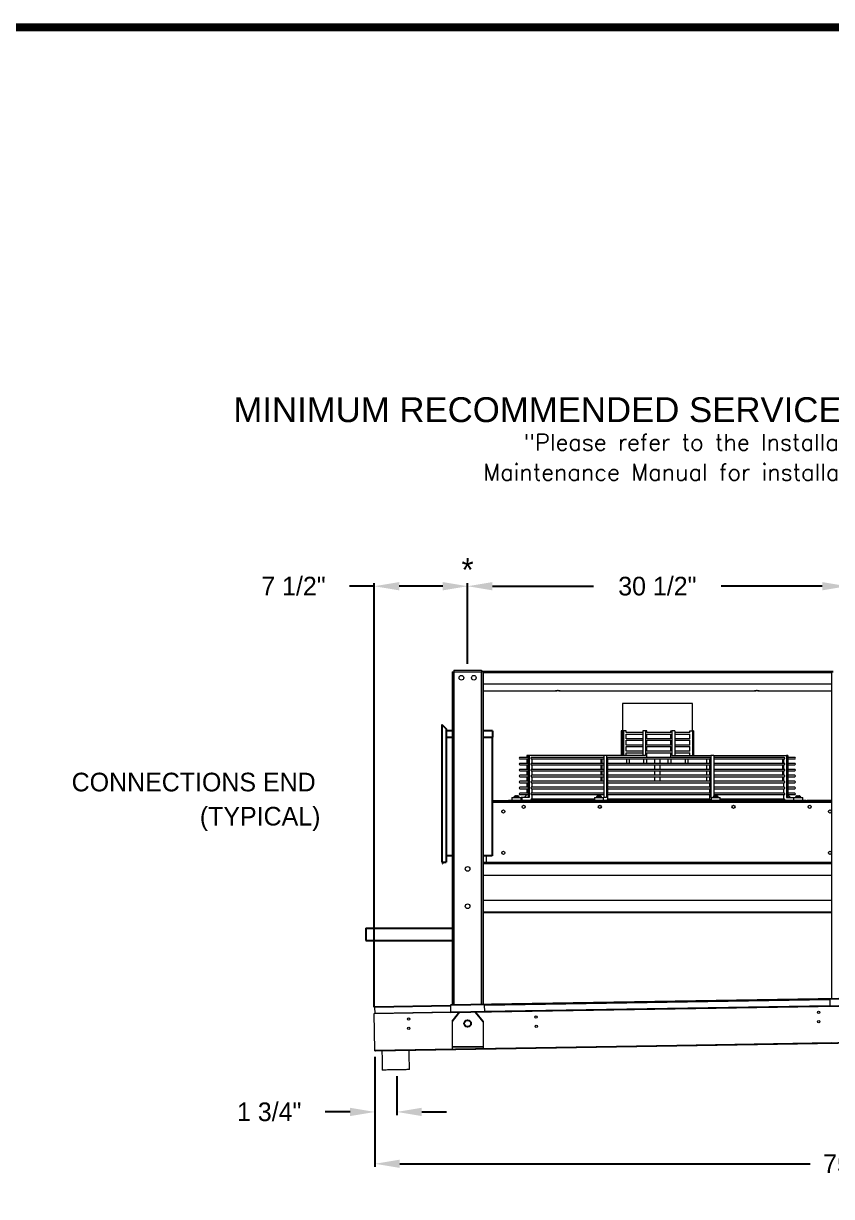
# Model space of a CAD drawing. Extents: x 6 to 271, y -23 to 146.
# Drawn here: x 129 to 193.9, y 47.7 to 142.1 of the extents above; entities that cross this region are included whole.
import ezdxf
from ezdxf.enums import TextEntityAlignment as Align

# ---------------------------------------------------------------- set-up
doc = ezdxf.new("R2010")
doc.units = 0
doc.header["$MEASUREMENT"] = 0
doc.layers.get('0').update_dxf_attribs({"linetype": 'CONTINUOUS'})
doc.layers.get('Defpoints').update_dxf_attribs({"linetype": 'CONTINUOUS'})
doc.styles.add('dimentions', font='ARIAL.TTF')
doc.styles.add('SIMPLEX', font='SIMPLEX')
doc.dimstyles.get("Standard").update_dxf_attribs({"dimtxt": 1.5, "dimasz": 2, "dimexe": 0.25, "dimexo": 0.5, "dimgap": 0.75, "dimtad": 0, "dimtih": 1, "dimtoh": 1, "dimdec": 4, "dimzin": 0, "dimdsep": 46, "dimlunit": 5, "dimtxsty": 'STANDARD', "dimcen": 0.125, "dimclrd": 1, "dimclre": 1, "dimclrt": 1, "dimadec": 0, "dimazin": 0, "dimtfac": 1, "dimtdec": 4, "dimtofl": 0, "dimtmove": 0, "dimatfit": 3, "dimfxl": 1, "dimfrac": 2, "dimtolj": 1, "dimtzin": 0, "dimarcsym": 0})

# ---------------------------------------------------------------- blocks, each defined once
blk = doc.blocks.new('*D20')
at = {"color": 7, "lineweight": -2}
for p, q in [((164.655, 90.563), (164.655, 97.054)), ((166.655, 96.804), (174.78, 96.804)), ((193.155, 96.804), (185.03, 96.804)), ((195.155, 90.563), (195.155, 97.054))]:
    blk.add_line(p, q, dxfattribs=at)
at = {"color": 7}
for points in [[(166.655, 97.137), (166.655, 96.471), (164.655, 96.804)], [(193.155, 97.137), (193.155, 96.471), (195.155, 96.804)]]:
    blk.add_solid(points, dxfattribs=at)
at = {"layer": 'Defpoints', "color": 0}
for p in [(195.155, 96.804), (164.655, 90.063), (195.155, 90.063)]:
    blk.add_point(p, dxfattribs=at)
at = {"color": 7, "insert": (179.905, 96.804), "char_height": 1.5, "attachment_point": 5}
blk.add_mtext('\\A1;30 1/2"', dxfattribs=at)
blk = doc.blocks.new('*D22')
at = {"color": 7, "lineweight": -2}
for p, q in [((232.196, 60.169), (232.196, 50.098)), ((157.206, 58.94), (157.206, 50.098)), ((159.206, 50.348), (192.201, 50.348)), ((230.196, 50.348), (197.201, 50.348))]:
    blk.add_line(p, q, dxfattribs=at)
at = {"color": 7}
for points in [[(159.206, 50.681), (159.206, 50.015), (157.206, 50.348)], [(230.196, 50.681), (230.196, 50.015), (232.196, 50.348)]]:
    blk.add_solid(points, dxfattribs=at)
at = {"layer": 'Defpoints', "color": 0}
for p in [(232.196, 60.669), (157.206, 59.44), (157.206, 50.348)]:
    blk.add_point(p, dxfattribs=at)
at = {"color": 7, "insert": (194.701, 50.348), "char_height": 1.5, "attachment_point": 5}
blk.add_mtext('\\A1;75"', dxfattribs=at)
blk = doc.blocks.new('*D23')
at = {"color": 7, "lineweight": -2}
for p, q in [((157.156, 96.804), (155.156, 96.804)), ((157.156, 62.94), (157.156, 97.054)), ((162.655, 96.804), (159.156, 96.804)), ((164.655, 90.563), (164.655, 97.054))]:
    blk.add_line(p, q, dxfattribs=at)
at = {"color": 7}
for points in [[(159.156, 97.137), (159.156, 96.471), (157.156, 96.804)], [(162.655, 97.137), (162.655, 96.471), (164.655, 96.804)]]:
    blk.add_solid(points, dxfattribs=at)
at = {"layer": 'Defpoints', "color": 0}
for p in [(157.156, 96.804), (164.655, 90.063), (157.156, 62.44)]:
    blk.add_point(p, dxfattribs=at)
at = {"color": 7, "insert": (150.656, 96.804), "char_height": 1.5, "attachment_point": 5}
blk.add_mtext('\\A1;7 1/2"', dxfattribs=at)
blk = doc.blocks.new('*D32')
at = {"color": 7, "lineweight": -2}
for p, q in [((157.206, 58.44), (157.206, 54.269)), ((158.965, 57.406), (158.965, 54.269)), ((155.206, 54.519), (153.206, 54.519)), ((160.965, 54.519), (162.965, 54.519))]:
    blk.add_line(p, q, dxfattribs=at)
at = {"color": 7}
for points in [[(155.206, 54.852), (155.206, 54.186), (157.206, 54.519)], [(160.965, 54.852), (160.965, 54.186), (158.965, 54.519)]]:
    blk.add_solid(points, dxfattribs=at)
at = {"layer": 'Defpoints', "color": 0}
for p in [(157.206, 58.94), (158.965, 57.906), (157.206, 54.519)]:
    blk.add_point(p, dxfattribs=at)
at = {"color": 7, "insert": (148.706, 54.519), "char_height": 1.5, "attachment_point": 5}
blk.add_mtext('\\A1;1 3/4"', dxfattribs=at)

msp = doc.modelspace()

# ---------------------------------------------------------------- linework, layer by layer
at = {"color": 0, "linetype": 'Continuous', "lineweight": 15}
for p, q in [((163.40541, 89.92704), (163.40541, 63.09868)), ((163.40541, 89.92704), (163.53991, 89.92704)), ((163.53991, 89.92704), (163.53991, 63.10089)), ((163.54091, 89.92704), (163.53991, 89.92704)), ((163.54091, 90.06254), (163.54091, 89.92804)), ((163.54091, 90.06254), (165.76991, 90.06254)), ((163.54091, 89.92804), (165.76991, 89.92804)), ((163.54091, 89.92704), (163.54091, 89.92804)), ((163.54091, 89.92704), (165.76991, 89.92704)), ((163.54091, 63.1009), (163.54091, 89.92704)), ((165.76991, 90.06254), (165.76991, 89.92804)), ((165.76991, 89.97874), (194.04091, 89.97874)), ((165.76991, 89.92704), (165.76991, 89.92804)), ((165.76991, 63.13745), (165.76991, 89.92704)), ((165.77091, 89.92704), (165.76991, 89.92704)), ((165.77091, 89.92704), (165.77091, 63.13747)), ((165.90541, 89.92704), (165.77091, 89.92704)), ((165.90541, 89.92704), (165.90541, 63.13967)), ((165.90541, 89.87404), (193.90541, 89.87404)), ((193.90541, 89.92704), (193.90541, 63.59875)), ((193.90541, 89.92704), (194.03991, 89.92704)), ((165.90541, 88.94528), (193.90541, 88.94528)), ((165.90541, 88.38321), (171.71791, 88.38321)), ((172.09291, 88.38321), (187.71791, 88.38321)), ((188.09291, 88.38321), (193.90541, 88.38321)), ((180.9817, 87.37354), (177.09291, 87.37354)), ((182.71791, 87.37354), (180.9817, 87.37354)), ((176.98819, 85.18254), (176.98819, 83.18754)), ((177.08157, 85.18254), (176.98819, 85.18254)), ((177.17494, 85.18254), (177.08157, 85.18254)), ((177.08157, 85.18254), (177.08157, 83.18754)), ((177.17494, 85.18254), (177.17494, 83.18754)), ((177.40037, 85.18254), (177.17494, 85.18254)), ((177.40037, 85.03171), (177.40037, 85.18254)), ((178.73573, 85.03265), (177.40037, 85.03265)), ((178.96116, 85.18254), (178.73573, 85.18254)), ((178.73573, 85.18254), (178.73573, 83.18754)), ((178.96116, 85.18254), (178.96116, 83.18754)), ((179.05454, 85.18254), (178.96116, 85.18254)), ((179.05454, 85.03171), (179.05454, 85.18254)), ((180.9817, 85.03265), (179.05454, 85.03265)), ((180.9817, 85.03265), (180.9817, 85.18254)), ((180.9817, 85.18254), (181.07508, 85.18254)), ((181.07508, 85.18254), (181.07508, 83.18754)), ((181.3005, 85.18254), (181.07508, 85.18254)), ((181.3005, 85.18254), (181.3005, 83.18754)), ((182.50382, 85.03265), (181.3005, 85.03265)), ((182.50382, 85.03265), (182.50382, 85.18254)), ((182.50382, 85.18254), (182.72924, 85.18254)), ((182.72924, 85.18254), (182.72924, 83.18754)), ((182.82262, 85.18254), (182.72924, 85.18254)), ((182.82262, 85.18254), (182.82262, 83.18754)), ((177.40037, 84.53171), (177.40037, 84.91359)), ((177.40037, 84.91265), (178.73573, 84.91265)), ((178.73573, 84.53265), (177.40037, 84.53265)), ((177.40037, 84.03171), (177.40037, 84.41359)), ((177.40037, 84.41265), (178.73573, 84.41265)), ((178.73573, 84.03265), (177.40037, 84.03265)), ((179.05454, 84.53171), (179.05454, 84.91359)), ((179.05454, 84.91265), (180.9817, 84.91265)), ((180.9817, 84.53265), (179.05454, 84.53265)), ((179.05454, 84.03171), (179.05454, 84.41359)), ((179.05454, 84.41265), (180.9817, 84.41265)), ((180.9817, 84.03265), (179.05454, 84.03265)), ((180.9817, 84.53265), (180.9817, 84.91265)), ((180.9817, 84.03265), (180.9817, 84.41265)), ((181.3005, 84.91265), (182.50382, 84.91265)), ((182.50382, 84.53265), (181.3005, 84.53265)), ((181.3005, 84.41265), (182.50382, 84.41265)), ((182.50382, 84.03265), (181.3005, 84.03265)), ((182.50382, 84.53265), (182.50382, 84.91265)), ((182.50382, 84.03265), (182.50382, 84.41265)), ((169.51176, 83.03265), (168.86529, 83.03265)), ((169.41839, 83.18754), (169.41839, 83.03265)), ((169.51176, 83.18754), (169.41839, 83.18754)), ((169.60514, 83.18754), (169.51176, 83.18754)), ((169.51176, 83.18754), (169.51176, 79.80654)), ((169.60514, 83.18754), (169.60514, 79.80654)), ((175.60022, 83.18754), (169.60514, 83.18754)), ((175.60022, 83.03265), (169.8016, 83.03265)), ((175.82564, 83.18754), (175.60022, 83.18754)), ((175.60022, 83.18754), (175.60022, 79.80654)), ((175.82564, 83.18754), (175.82564, 79.80654)), ((178.96116, 83.18754), (175.82564, 83.18754)), ((184.13028, 83.03265), (175.90713, 83.03265)), ((177.40037, 83.53171), (177.40037, 83.91359)), ((177.40037, 83.91265), (178.73573, 83.91265)), ((178.73573, 83.53265), (177.40037, 83.53265)), ((177.40037, 83.18754), (177.40037, 83.41359)), ((177.40037, 83.41265), (178.73573, 83.41265)), ((179.05454, 83.53171), (179.05454, 83.91359)), ((179.05454, 83.91265), (180.9817, 83.91265)), ((180.9817, 83.53265), (179.05454, 83.53265)), ((179.05454, 83.03265), (179.05454, 83.41359)), ((179.05454, 83.41265), (180.9817, 83.41265)), ((180.9817, 83.53265), (180.9817, 83.91265)), ((180.9817, 83.03265), (180.9817, 83.41265)), ((181.07508, 83.18754), (184.21059, 83.18754)), ((181.3005, 83.91265), (182.50382, 83.91265)), ((182.50382, 83.53265), (181.3005, 83.53265)), ((181.3005, 83.41265), (182.50382, 83.41265)), ((182.50382, 83.53265), (182.50382, 83.91265)), ((182.50382, 83.18754), (182.50382, 83.41265)), ((184.21059, 83.18754), (184.21059, 79.80654)), ((184.43602, 83.18754), (184.21059, 83.18754)), ((184.43602, 83.18754), (184.43602, 79.91463)), ((184.43602, 83.18754), (190.29905, 83.18754)), ((190.10514, 83.03265), (184.43602, 83.03265)), ((190.29905, 83.18754), (190.29905, 79.80654)), ((190.39243, 83.18754), (190.29905, 83.18754)), ((190.39243, 83.18754), (190.39243, 79.80654)), ((190.94552, 83.03265), (190.39243, 83.03265)), ((168.86529, 82.91265), (169.51176, 82.91265)), ((169.51176, 82.55399), (168.86529, 82.55399)), ((168.86529, 82.43399), (169.51176, 82.43399)), ((169.41839, 82.91265), (169.41839, 82.55399)), ((169.41839, 82.43399), (169.41839, 82.07532)), ((169.80154, 82.91265), (175.60022, 82.91265)), ((169.80154, 82.43399), (175.60022, 82.43399)), ((175.60022, 82.55399), (169.8016, 82.55399)), ((169.83056, 82.55399), (169.83056, 82.91265)), ((169.83056, 82.07532), (169.83056, 82.43399)), ((175.37479, 82.91265), (175.37479, 82.55399)), ((175.37479, 82.43399), (175.37479, 82.07532)), ((175.46817, 82.55399), (175.46817, 82.91265)), ((175.46817, 82.07532), (175.46817, 82.43399)), ((175.907, 82.91265), (184.13028, 82.91265)), ((175.907, 82.43399), (184.13028, 82.43399)), ((184.13028, 82.55399), (175.90713, 82.55399)), ((175.91902, 82.55399), (175.91902, 82.91265)), ((175.91902, 82.07532), (175.91902, 82.43399)), ((183.89179, 82.55399), (183.89179, 82.91265)), ((183.89179, 82.07532), (183.89179, 82.43399)), ((184.11722, 82.55399), (184.11722, 82.91265)), ((184.11722, 82.07532), (184.11722, 82.43399)), ((184.43602, 82.91265), (190.10514, 82.91265)), ((190.10514, 82.55399), (184.43602, 82.55399)), ((184.43602, 82.43399), (190.10514, 82.43399)), ((189.98025, 82.55399), (189.98025, 82.91265)), ((189.98025, 82.07532), (189.98025, 82.43399)), ((190.07362, 82.55399), (190.07362, 82.91265)), ((190.07362, 82.07532), (190.07362, 82.43399)), ((190.39243, 82.91265), (190.94552, 82.91265)), ((190.94552, 82.55399), (190.39243, 82.55399)), ((190.39243, 82.43399), (190.94552, 82.43399)), ((169.51176, 82.07532), (168.86529, 82.07532)), ((168.86529, 81.95532), (169.51176, 81.95532)), ((169.51176, 81.59665), (168.86529, 81.59665)), ((168.86529, 81.47665), (169.51176, 81.47665)), ((169.41839, 81.95532), (169.41839, 81.59665)), ((169.41839, 81.47665), (169.41839, 81.11799)), ((169.80154, 81.95532), (175.60022, 81.95532)), ((169.80154, 81.47665), (175.60022, 81.47665)), ((175.60022, 82.07532), (169.80161, 82.07532)), ((175.60022, 81.59665), (169.80161, 81.59665)), ((169.83056, 81.59665), (169.83056, 81.95532)), ((169.83056, 81.11799), (169.83056, 81.47665)), ((175.37479, 81.95532), (175.37479, 81.59665)), ((175.37479, 81.47665), (175.37479, 81.11799)), ((175.46817, 81.59665), (175.46817, 81.95532)), ((175.46817, 81.11799), (175.46817, 81.47665)), ((175.907, 81.95532), (184.13028, 81.95532)), ((175.907, 81.47665), (184.13028, 81.47665)), ((184.13028, 82.07532), (175.90713, 82.07532)), ((184.13028, 81.59665), (175.90713, 81.59665)), ((175.91902, 81.59665), (175.91902, 81.95532)), ((175.91902, 81.11799), (175.91902, 81.47665)), ((183.89179, 81.59665), (183.89179, 81.95532)), ((183.89179, 81.11799), (183.89179, 81.47665)), ((184.11722, 81.59665), (184.11722, 81.95532)), ((184.11722, 81.11799), (184.11722, 81.47665)), ((190.10514, 82.07532), (184.43602, 82.07532)), ((184.43602, 81.95532), (190.10514, 81.95532)), ((190.10514, 81.59665), (184.43602, 81.59665)), ((184.43602, 81.47665), (190.10514, 81.47665)), ((189.98025, 81.59665), (189.98025, 81.95532)), ((189.98025, 81.11799), (189.98025, 81.47665)), ((190.07362, 81.59665), (190.07362, 81.95532)), ((190.07362, 81.11799), (190.07362, 81.47665)), ((190.94552, 82.07532), (190.39243, 82.07532)), ((190.39243, 81.95532), (190.94552, 81.95532)), ((190.94552, 81.59665), (190.39243, 81.59665)), ((190.39243, 81.47665), (190.94552, 81.47665)), ((169.51176, 81.11799), (168.86529, 81.11799)), ((168.86529, 80.99799), (169.51176, 80.99799)), ((169.51176, 80.63932), (168.86529, 80.63932)), ((168.86529, 80.51932), (169.51176, 80.51932)), ((169.41839, 80.99799), (169.41839, 80.63932)), ((169.41839, 80.51932), (169.41839, 80.16066)), ((169.80154, 80.99799), (175.60022, 80.99799)), ((169.80154, 80.51932), (175.60022, 80.51932)), ((175.60022, 80.63932), (169.8016, 80.63932)), ((175.60022, 81.11799), (169.80161, 81.11799)), ((169.83056, 80.63932), (169.83056, 80.99799)), ((169.83056, 80.16066), (169.83056, 80.51932)), ((175.907, 80.99799), (184.13028, 80.99799)), ((175.907, 80.51932), (184.13028, 80.51932)), ((184.13028, 81.11799), (175.90713, 81.11799)), ((184.13028, 80.63932), (175.90713, 80.63932)), ((175.91902, 80.63932), (175.91902, 80.99799)), ((175.91902, 80.16066), (175.91902, 80.51932)), ((184.11722, 80.63932), (184.11722, 80.99799)), ((184.11722, 80.16066), (184.11722, 80.51932)), ((190.10514, 81.11799), (184.43602, 81.11799)), ((184.43602, 80.99799), (190.10514, 80.99799)), ((190.10514, 80.63932), (184.43602, 80.63932)), ((184.43602, 80.51932), (190.10514, 80.51932)), ((190.07362, 80.63932), (190.07362, 80.99799)), ((190.07362, 80.16066), (190.07362, 80.51932)), ((190.94552, 81.11799), (190.39243, 81.11799)), ((190.39243, 80.99799), (190.94552, 80.99799)), ((190.94552, 80.63932), (190.39243, 80.63932)), ((190.39243, 80.51932), (190.94552, 80.51932)), ((166.62554, 79.56254), (167.85441, 79.56254)), ((166.62554, 79.51154), (167.85441, 79.51154)), ((166.62554, 79.43754), (193.90541, 79.43754)), ((167.85441, 79.56254), (167.85441, 79.51154)), ((167.85441, 79.51154), (167.85441, 79.43754)), ((167.90541, 79.51154), (167.85541, 79.51154)), ((167.85541, 79.51154), (167.85541, 79.43754)), ((167.90541, 79.51374), (167.90541, 79.43754)), ((167.9532, 79.51374), (167.90541, 79.51374)), ((167.9532, 79.51374), (167.9532, 79.43754)), ((191.85661, 79.56254), (167.95421, 79.56254)), ((167.95421, 79.56254), (167.95421, 79.51374)), ((191.85661, 79.51374), (167.95421, 79.51374)), ((167.95421, 79.51374), (167.95421, 79.43754)), ((168.21888, 79.80654), (168.24697, 79.80654)), ((168.24697, 79.80654), (168.95688, 79.80654)), ((168.80663, 79.80754), (168.36913, 79.80754)), ((168.49313, 79.93154), (168.49328, 79.93154)), ((168.49601, 79.93154), (168.49328, 79.93154)), ((168.49601, 79.93154), (168.50652, 79.93154)), ((168.5172, 79.93154), (168.50652, 79.93154)), ((168.5172, 79.93154), (168.59324, 79.93154)), ((168.60479, 79.93154), (168.59324, 79.93154)), ((168.61107, 79.93154), (168.60479, 79.93154)), ((168.61107, 79.93154), (168.63644, 79.93154)), ((168.65098, 79.93154), (168.63644, 79.93154)), ((168.65098, 79.93154), (168.68263, 79.93154)), ((169.51176, 80.16066), (168.86529, 80.16066)), ((168.86529, 80.04066), (169.51176, 80.04066)), ((169.02217, 79.80654), (168.95688, 79.80654)), ((169.02217, 79.80654), (169.02217, 79.56254)), ((169.60514, 79.80654), (169.02217, 79.80654)), ((169.80154, 80.04066), (175.60022, 80.04066)), ((175.60022, 80.16066), (169.8016, 80.16066)), ((174.84853, 79.68199), (169.80161, 79.68199)), ((169.83056, 79.68199), (169.83056, 80.04066)), ((174.84853, 79.80654), (174.87662, 79.80654)), ((174.87662, 79.80654), (175.58653, 79.80654)), ((175.43628, 79.80754), (174.99878, 79.80754)), ((175.12278, 79.93154), (175.15443, 79.93154)), ((175.16897, 79.93154), (175.15443, 79.93154)), ((175.16897, 79.93154), (175.19434, 79.93154)), ((175.20062, 79.93154), (175.19434, 79.93154)), ((175.21218, 79.93154), (175.20062, 79.93154)), ((175.21218, 79.93154), (175.28821, 79.93154)), ((175.29889, 79.93154), (175.28821, 79.93154)), ((175.29889, 79.93154), (175.3094, 79.93154)), ((175.31213, 79.93154), (175.3094, 79.93154)), ((175.31213, 79.93154), (175.31228, 79.93154)), ((175.82564, 79.80654), (175.58653, 79.80654)), ((175.907, 80.04066), (184.13028, 80.04066)), ((184.13028, 80.16066), (175.90713, 80.16066)), ((184.13028, 79.68199), (175.90713, 79.68199)), ((175.91902, 79.68199), (175.91902, 80.04066)), ((184.11722, 79.68199), (184.11722, 80.04066)), ((184.21059, 79.80654), (184.22428, 79.80654)), ((184.22428, 79.80654), (184.25237, 79.80654)), ((184.25237, 79.80654), (184.96228, 79.80654)), ((184.39118, 79.80754), (184.37453, 79.80754)), ((184.81203, 79.80754), (184.39118, 79.80754)), ((190.10514, 80.16066), (184.43602, 80.16066)), ((184.43602, 80.04066), (190.10514, 80.04066)), ((184.49853, 79.93154), (184.49868, 79.93154)), ((184.50141, 79.93154), (184.49868, 79.93154)), ((184.50141, 79.93154), (184.51192, 79.93154)), ((184.5226, 79.93154), (184.51192, 79.93154)), ((184.5226, 79.93154), (184.59864, 79.93154)), ((184.61019, 79.93154), (184.59864, 79.93154)), ((184.61647, 79.93154), (184.61019, 79.93154)), ((184.61647, 79.93154), (184.64184, 79.93154)), ((184.65638, 79.93154), (184.64184, 79.93154)), ((184.65638, 79.93154), (184.68803, 79.93154)), ((190.10514, 79.68199), (184.96228, 79.68199)), ((190.07362, 79.68199), (190.07362, 80.04066)), ((190.29905, 79.80654), (190.85393, 79.80654)), ((190.94552, 80.16066), (190.39243, 80.16066)), ((190.39243, 80.04066), (190.94552, 80.04066)), ((190.85393, 79.80654), (190.88202, 79.80654)), ((190.88202, 79.80654), (191.59193, 79.80654)), ((191.13922, 79.80754), (191.00418, 79.80754)), ((191.12818, 79.93154), (191.15983, 79.93154)), ((191.44168, 79.80754), (191.13922, 79.80754)), ((191.17437, 79.93154), (191.15983, 79.93154)), ((191.17437, 79.93154), (191.19974, 79.93154)), ((191.20602, 79.93154), (191.19974, 79.93154)), ((191.21757, 79.93154), (191.20602, 79.93154)), ((191.21757, 79.93154), (191.29361, 79.93154)), ((191.30429, 79.93154), (191.29361, 79.93154)), ((191.30429, 79.93154), (191.3148, 79.93154)), ((191.31753, 79.93154), (191.3148, 79.93154)), ((191.31753, 79.93154), (191.31768, 79.93154)), ((191.85661, 79.56254), (191.85661, 79.51374)), ((191.85661, 79.51374), (191.85661, 79.43754)), ((191.85761, 79.51374), (191.90541, 79.51374)), ((191.85761, 79.43754), (191.85761, 79.51374)), ((191.90541, 79.43754), (191.90541, 79.51374)), ((191.95541, 79.51154), (191.90541, 79.51154)), ((191.95541, 79.51154), (191.95541, 79.43754)), ((191.95641, 79.51154), (191.95641, 79.56254)), ((193.90541, 79.56254), (191.95641, 79.56254)), ((191.95641, 79.43754), (191.95641, 79.51154)), ((193.90541, 79.51154), (191.95641, 79.51154)), ((165.90541, 74.56254), (193.90541, 74.56254)), ((166.15541, 74.61354), (193.90541, 74.61354)), ((166.15541, 74.61254), (193.90541, 74.61254)), ((165.90541, 74.49904), (193.90541, 74.49904)), ((165.90541, 73.56254), (193.90541, 73.56254)), ((165.90541, 71.56254), (193.90541, 71.56254)), ((165.90541, 70.62604), (193.90541, 70.62604)), ((165.90541, 70.56254), (193.90541, 70.56254)), ((166.0211, 63.14157), (193.76737, 63.59649)), ((166.02182, 63.09738), (193.76809, 63.5523)), ((193.76809, 63.5523), (193.76737, 63.59649)), ((193.76809, 63.5523), (193.77648, 63.04063)), ((157.15641, 62.43952), (163.40541, 62.54197)), ((157.20476, 59.49091), (157.15641, 62.43952)), ((157.20978, 62.9971), (163.27147, 63.09649)), ((157.20978, 62.9971), (157.2105, 62.95291)), ((157.2105, 62.95291), (163.27219, 63.0523)), ((157.21889, 62.44125), (157.2105, 62.95291)), ((163.28058, 62.54063), (157.21889, 62.44125)), ((163.27219, 63.0523), (163.27147, 63.09649)), ((163.27219, 63.0523), (163.28058, 62.54063)), ((165.90541, 62.58296), (193.90541, 63.04204)), ((166.0211, 63.14157), (166.02182, 63.09738)), ((166.03021, 62.58572), (166.02182, 63.09738)), ((193.77648, 63.04063), (166.03021, 62.58572)), ((163.40541, 61.80624), (163.40541, 59.59258)), ((165.90541, 61.80624), (165.90541, 59.63357)), ((157.20476, 59.49091), (232.19468, 60.72042)), ((157.25659, 59.44076), (232.19552, 60.66943)), ((165.90541, 59.63357), (193.90541, 60.09264)), ((165.90541, 59.58256), (193.90541, 60.04164)), ((157.2056, 59.43992), (157.25659, 59.44076))]:
    msp.add_line(p, q, dxfattribs=at)
at = {"color": 7, "ltscale": 7}
for p, q in [((162.59429, 85.67504), (162.59429, 74.61254)), ((162.59429, 85.67504), (162.92575, 85.34358)), ((162.92575, 85.34358), (162.92575, 74.61254)), ((163.40541, 85.15984), (162.92575, 85.15984)), ((166.65679, 85.15984), (165.90541, 85.15984)), ((166.65679, 85.15984), (166.65679, 84.65984)), ((162.92575, 84.65984), (163.40541, 84.65984)), ((165.90541, 84.65984), (166.65679, 84.65984)), ((166.62554, 84.65984), (166.62554, 75.12859)), ((162.59429, 74.61254), (162.92575, 74.61254)), ((162.62554, 74.61254), (162.62554, 74.50359)), ((162.65679, 74.61254), (162.65679, 74.50359)), ((163.40541, 75.12859), (162.92575, 75.12859)), ((166.62554, 75.12859), (165.90541, 75.12859)), ((162.62554, 74.50359), (162.65679, 74.50359))]:
    msp.add_line(p, q, dxfattribs=at)
at = {"color": 7, "linetype": 'Continuous', "lineweight": 15}
for p, q in [((165.90541, 74.61254), (166.15441, 74.61254)), ((166.15441, 74.61254), (166.15441, 74.56254)), ((166.15541, 75.12859), (166.15541, 74.61354)), ((166.15541, 74.61354), (166.15541, 74.61254)), ((166.15541, 74.61254), (166.15541, 74.56254))]:
    msp.add_line(p, q, dxfattribs=at)
at = {"color": 7}
for p, q in [((156.46822, 69.30046), (163.40541, 69.30046)), ((156.46822, 69.30046), (156.46822, 68.32104)), ((156.46822, 68.32104), (163.40541, 68.32104))]:
    msp.add_line(p, q, dxfattribs=at)
at = {"color": 0}
for p, q in [((227.0129, 64.14157), (163.27147, 63.09649)), ((163.28059, 62.53993), (226.90541, 63.5831)), ((164.01595, 62.55198), (163.40541, 61.80624)), ((165.29486, 62.55198), (165.90541, 61.80624)), ((165.90541, 59.75857), (163.40541, 59.71758)), ((163.40541, 59.59258), (163.40541, 59.54157))]:
    msp.add_line(p, q, dxfattribs=at)
at = {"color": 0, "const_width": 0.63999}
msp.add_lwpolyline([(11.00839, -18.24898), (267.00583, -18.24898), (267.00583, 141.74942), (11.00839, 141.74942), (11.00839, -18.24898)], dxfattribs=at)
at = {"color": 0, "linetype": 'Continuous', "lineweight": 15, "flags": 128}
for points in [[(171.71791, 88.38321), (171.7255, 88.38926), (171.74767, 88.39483), (171.78262, 88.39945), (171.82752, 88.40276), (171.87872, 88.40448), (171.93209, 88.40448), (171.9833, 88.40276), (172.02819, 88.39945), (172.06314, 88.39483), (172.08531, 88.38926), (172.09291, 88.38321)], [(172.0929, 88.38321), (172.08524, 88.38926), (172.06304, 88.39481), (172.02809, 88.39943), (171.98322, 88.40273), (171.93206, 88.40445), (171.87875, 88.40445), (171.82759, 88.40273), (171.78272, 88.39943), (171.74777, 88.39481), (171.72557, 88.38926), (171.71791, 88.38321)], [(187.71791, 88.38321), (187.7255, 88.38926), (187.74767, 88.39483), (187.78262, 88.39945), (187.82752, 88.40276), (187.87872, 88.40448), (187.93209, 88.40448), (187.9833, 88.40276), (188.02819, 88.39945), (188.06314, 88.39483), (188.08531, 88.38926), (188.09291, 88.38321)], [(188.09291, 88.38321), (188.08524, 88.38926), (188.06304, 88.39481), (188.02809, 88.39943), (187.98322, 88.40273), (187.93206, 88.40445), (187.87875, 88.40445), (187.82759, 88.40273), (187.78272, 88.39943), (187.74777, 88.39481), (187.72557, 88.38926), (187.71791, 88.38321)], [(184.13028, 83.03265), (184.13033, 83.03265), (184.13961, 83.02747), (184.14729, 83.01295), (184.15207, 82.99155), (184.15313, 82.96692), (184.1503, 82.94327), (184.14405, 82.92464), (184.13545, 82.91419), (184.13028, 82.91265)], [(184.13028, 82.55399), (184.13453, 82.55295), (184.1429, 82.54411), (184.14931, 82.52753), (184.15279, 82.50578), (184.15279, 82.4822), (184.14931, 82.46044), (184.1429, 82.44386), (184.13453, 82.43502), (184.13028, 82.43399)], [(184.13028, 82.07532), (184.13453, 82.07428), (184.1429, 82.06545), (184.14931, 82.04887), (184.15279, 82.02711), (184.15279, 82.00353), (184.14931, 81.98177), (184.1429, 81.96519), (184.13453, 81.95636), (184.13028, 81.95532)], [(184.13028, 81.59665), (184.13453, 81.59562), (184.1429, 81.58678), (184.14931, 81.5702), (184.15279, 81.54844), (184.15279, 81.52486), (184.14931, 81.50311), (184.1429, 81.48653), (184.13453, 81.47769), (184.13028, 81.47665)], [(169.51176, 80.30545), (169.47321, 80.18921), (169.46124, 80.16066)], [(184.13028, 81.11799), (184.13453, 81.11695), (184.1429, 81.10811), (184.14931, 81.09154), (184.15279, 81.06978), (184.15279, 81.0462), (184.14931, 81.02444), (184.1429, 81.00786), (184.13453, 80.99903), (184.13028, 80.99799)], [(184.13028, 80.63932), (184.13453, 80.63828), (184.1429, 80.62945), (184.14931, 80.61287), (184.15279, 80.59111), (184.15279, 80.56753), (184.14931, 80.54577), (184.1429, 80.5292), (184.13453, 80.52036), (184.13028, 80.51932)], [(184.13028, 80.16066), (184.13453, 80.15962), (184.1429, 80.15078), (184.14931, 80.13421), (184.15279, 80.11245), (184.15279, 80.08887), (184.14931, 80.06711), (184.1429, 80.05053), (184.13453, 80.0417), (184.13028, 80.04066)], [(184.13028, 79.68199), (184.13479, 79.68082), (184.14322, 79.67154), (184.1496, 79.65439), (184.15291, 79.63209), (184.15262, 79.60819), (184.15122, 79.59741)], [(193.77649, 63.03993), (193.77649, 63.04003), (193.77649, 63.04012), (193.77649, 63.04022), (193.77649, 63.04031), (193.77649, 63.0404), (193.77648, 63.04048), (193.77648, 63.04056), (193.77648, 63.04063)], [(157.2056, 59.43992), (157.20558, 59.4409), (157.20553, 59.4438), (157.20545, 59.44852), (157.20535, 59.45486), (157.20522, 59.46258), (157.20508, 59.4714), (157.20492, 59.48097), (157.20476, 59.49091)], [(159.14953, 57.90908), (159.0268, 57.90707), (158.90224, 57.90503), (158.7775, 57.90298), (158.65418, 57.90096), (158.5339, 57.89899), (158.41823, 57.89709), (158.30867, 57.8953), (158.20666, 57.89362), (158.11351, 57.8921), (158.03046, 57.89073), (157.95857, 57.88956), (157.89879, 57.88858), (157.85189, 57.88781), (157.8185, 57.88726), (157.79903, 57.88694), (157.79363, 57.88685)], [(159.98084, 57.92271), (159.97801, 57.92267), (159.96194, 57.9224), (159.93186, 57.92191), (159.88815, 57.92119), (159.83141, 57.92026), (159.76235, 57.91913), (159.68188, 57.91781), (159.59105, 57.91632), (159.49105, 57.91468), (159.38318, 57.91291), (159.26884, 57.91104), (159.14953, 57.90908)]]:
    msp.add_lwpolyline(points, dxfattribs=at)
at = {"color": 0, "linetype": 'Continuous', "lineweight": 15}
for centre, radius in [((164.15541, 89.43754), 0.1875), ((165.15541, 89.43754), 0.1875), ((167.53041, 78.68754), 0.125), ((169.15541, 79.06254), 0.125), ((175.28041, 79.06254), 0.125), ((186.03041, 79.06254), 0.125), ((192.15541, 79.06254), 0.125), ((193.78041, 78.68754), 0.125), ((167.53041, 75.36354), 0.125), ((193.78041, 75.36354), 0.125), ((164.65541, 74.06254), 0.1875), ((164.65541, 71.06254), 0.1875), ((192.85981, 62.52483), 0.09375), ((159.91424, 61.98467), 0.09375), ((170.16286, 62.1527), 0.09375), ((170.17516, 61.4028), 0.09375), ((192.87211, 61.77493), 0.09375), ((159.92654, 61.23477), 0.09375)]:
    msp.add_circle(centre, radius, dxfattribs=at)
at = {"color": 0}
msp.add_circle((164.65541, 61.63056), 0.26853, dxfattribs=at)
at = {"color": 0, "linetype": 'Continuous', "lineweight": 15}
for centre, radius, start, end in [((177.09291, 84.97265), 0.06, 100.8922831, 259.1077169), ((177.09291, 84.47265), 0.06, 100.8922831, 259.1077169), ((177.09291, 83.97265), 0.06, 100.8922831, 259.1077169), ((168.86529, 82.97265), 0.06, 90, 270), ((177.09291, 83.47265), 0.06, 100.8922831, 259.1077169), ((190.10197, 82.97265), 0.06008, 273.0268259, 86.9731741), ((190.94552, 82.97265), 0.06, 270, 90), ((168.86529, 82.49399), 0.06, 90, 270), ((190.10185, 82.49399), 0.06009, 273.1453971, 86.8546029), ((190.94552, 82.49399), 0.06, 270, 90), ((168.86529, 82.01532), 0.06, 90, 270), ((168.86529, 81.53665), 0.06, 90, 270), ((190.10185, 82.01532), 0.06009, 273.143836, 86.856164), ((190.10185, 81.53665), 0.06009, 273.1453971, 86.8546029), ((190.94552, 82.01532), 0.06, 270, 90), ((190.94552, 81.53665), 0.06, 270, 90), ((168.86529, 81.05799), 0.06, 90, 270), ((168.86529, 80.57932), 0.06, 90, 270), ((190.10185, 81.05799), 0.06009, 273.143836, 86.856164), ((190.10185, 80.57932), 0.06009, 273.1453971, 86.8546029), ((190.94552, 81.05799), 0.06, 270, 90), ((190.94552, 80.57932), 0.06, 270, 90), ((167.85441, 79.51154), 0.051, 0, 90), ((167.85441, 79.51154), 0.001, 0, 90), ((167.95421, 79.51374), 0.0488, 90, 180), ((167.95421, 79.51374), 0.001, 90, 180), ((168.49313, 79.80754), 0.124, 90, 180), ((168.68263, 79.80754), 0.124, 0, 90), ((168.86529, 80.10066), 0.06, 90, 270), ((168.54511, 80.56154), 1, 310.9746302, 328.6087893), ((175.12278, 79.80754), 0.124, 90, 180), ((175.31228, 79.80754), 0.124, 0, 90), ((184.49853, 79.80754), 0.124, 90, 180), ((184.68803, 79.80754), 0.124, 0, 90), ((190.10185, 80.10066), 0.06009, 273.1453971, 86.8546029), ((190.10166, 79.6225), 0.05959, 335.0998146, 86.6479926), ((191.26571, 80.56154), 1, 211.3912107, 229.0253698), ((190.94552, 80.10066), 0.06, 270, 90), ((191.12818, 79.80754), 0.124, 90, 180), ((191.31768, 79.80754), 0.124, 0, 90), ((191.85661, 79.51374), 0.0488, 360, 90), ((191.85661, 79.51374), 0.001, 0, 90), ((191.95641, 79.51154), 0.051, 90, 180), ((191.95641, 79.51154), 0.001, 90, 180), ((157.31492, 62.44249), 0.09603, 180.7399572, 181.1618027), ((163.11591, 62.53809), 0.16469, 0.6377475, 0.8837107), ((166.15622, 62.58745), 0.12602, 180.7901507, 181.1116093)]:
    msp.add_arc(centre, radius, start, end, dxfattribs=at)
at = {"color": 7, "linetype": 'Continuous', "lineweight": 15}
msp.add_arc((166.15441, 74.61354), 0.001, 270, 360, dxfattribs=at)
at = {"color": 0, "linetype": 'Continuous', "lineweight": 15}
for points in [[(194.04091, 89.93754), (165.76991, 89.93754)], [(165.90541, 88.38279), (171.71791, 88.38279)], [(172.0929, 88.38279), (187.71791, 88.38279)], [(188.09291, 88.38279), (193.90541, 88.38279)], [(177.09291, 87.37354), (177.09291, 85.18254)], [(182.71791, 85.18254), (182.71791, 87.37354)], [(177.41527, 82.91265), (177.41527, 82.55399)], [(177.66527, 82.55399), (177.66527, 82.91265)], [(178.80074, 82.91265), (178.80074, 82.55399)], [(179.05074, 82.55399), (179.05074, 82.91265)], [(179.67891, 82.91265), (179.67891, 82.55399)], [(179.67891, 82.43399), (179.67891, 82.07532)], [(180.13191, 82.55399), (180.13191, 82.91265)], [(180.13191, 82.07532), (180.13191, 82.43399)], [(180.76008, 82.91265), (180.76008, 82.55399)], [(181.01008, 82.55399), (181.01008, 82.91265)], [(182.14554, 82.91265), (182.14554, 82.55399)], [(182.39554, 82.55399), (182.39554, 82.91265)], [(179.67891, 81.95532), (179.67891, 81.59665)], [(179.67891, 81.47665), (179.67891, 81.11799)], [(180.13191, 81.59665), (180.13191, 81.95532)], [(180.13191, 81.11799), (180.13191, 81.47665)], [(168.21888, 79.80654), (168.21888, 79.56254)], [(168.36913, 79.80754), (168.36913, 79.80654)], [(168.49328, 79.93154), (168.48931, 79.93147)], [(168.48931, 79.93147), (168.49601, 79.93154)], [(168.50652, 79.93154), (168.51323, 79.93147)], [(168.51323, 79.93147), (168.5172, 79.93154)], [(168.59324, 79.93154), (168.59489, 79.93147)], [(168.59489, 79.93147), (168.61107, 79.93154)], [(168.63644, 79.93154), (168.65263, 79.93147)], [(168.65263, 79.93147), (168.65098, 79.93154)], [(168.80663, 79.80654), (168.80663, 79.80754)], [(168.95688, 79.56254), (168.95688, 79.80654)], [(174.84853, 79.80654), (174.84853, 79.56254)], [(174.99878, 79.80754), (174.99878, 79.80654)], [(175.15443, 79.93154), (175.15279, 79.93147)], [(175.15279, 79.93147), (175.16897, 79.93154)], [(175.19434, 79.93154), (175.21053, 79.93147)], [(175.21053, 79.93147), (175.21218, 79.93154)], [(175.28821, 79.93154), (175.29219, 79.93147)], [(175.29219, 79.93147), (175.29889, 79.93154)], [(175.3094, 79.93154), (175.31611, 79.93147)], [(175.31611, 79.93147), (175.31213, 79.93154)], [(175.43628, 79.80654), (175.43628, 79.80754)], [(175.58653, 79.56254), (175.58653, 79.80654)], [(184.22428, 79.80654), (184.22428, 79.56254)], [(184.37453, 79.80754), (184.37453, 79.80654)], [(184.49868, 79.93154), (184.49471, 79.93147)], [(184.49471, 79.93147), (184.50141, 79.93154)], [(184.51192, 79.93154), (184.51862, 79.93147)], [(184.51862, 79.93147), (184.5226, 79.93154)], [(184.59864, 79.93154), (184.60028, 79.93147)], [(184.60028, 79.93147), (184.61647, 79.93154)], [(184.64184, 79.93154), (184.65803, 79.93147)], [(184.65803, 79.93147), (184.65638, 79.93154)], [(184.81203, 79.80654), (184.81203, 79.80754)], [(184.96228, 79.56254), (184.96228, 79.80654)], [(190.85393, 79.80654), (190.85393, 79.56254)], [(191.00418, 79.80754), (191.00418, 79.80654)], [(191.15983, 79.93154), (191.15818, 79.93147)], [(191.15818, 79.93147), (191.17437, 79.93154)], [(191.19974, 79.93154), (191.21593, 79.93147)], [(191.21593, 79.93147), (191.21757, 79.93154)], [(191.29361, 79.93154), (191.29759, 79.93147)], [(191.29759, 79.93147), (191.30429, 79.93154)], [(191.3148, 79.93154), (191.3215, 79.93147)], [(191.3215, 79.93147), (191.31753, 79.93154)], [(191.44168, 79.80654), (191.44168, 79.80754)], [(191.59193, 79.56254), (191.59193, 79.80654)], [(157.76802, 59.44914), (157.79363, 57.88685)], [(159.98084, 57.92271), (159.95523, 59.485)]]:
    msp.add_open_spline(points, degree=1, dxfattribs=at)
for points, knots in [([(188.09291, 88.38321), (188.09291, 88.38321), (188.09291, 88.38321), (188.09291, 88.38321), (188.09291, 88.38321), (188.09291, 88.38321), (188.09291, 88.38321)], [0, 0, 0, 0, 1, 1, 1, 1.00000059, 1.00000059, 1.00000059, 1.00000059]), ([(175.90956, 83.0319), (175.90924, 83.03212), (175.90644, 83.03404), (175.9008, 83.03123), (175.89371, 83.02309), (175.88807, 83.00861), (175.88458, 82.99026), (175.88361, 82.96987), (175.88528, 82.94983), (175.8894, 82.93227), (175.8955, 82.91959), (175.90177, 82.91289), (175.90575, 82.91334), (175.90715, 82.9135)], [0, 0, 0, 0, 0.01291984, 0.11640442, 0.21988611, 0.32335555, 0.42679998, 0.53022617, 0.63363491, 0.73704956, 0.84047858, 0.94393012, 1, 1, 1, 1]), ([(169.80758, 83.03144), (169.80439, 83.03198), (169.79503, 83.03355), (169.77945, 83.02873), (169.7635, 83.01793), (169.7518, 83.00168), (169.74573, 82.98225), (169.74594, 82.96171), (169.75241, 82.94244), (169.76444, 82.92645), (169.7806, 82.91617), (169.79478, 82.91175), (169.80262, 82.91311), (169.80432, 82.91341)], [0, 0, 0, 0, 0.05278573, 0.15493337, 0.25708136, 0.35921466, 0.46132522, 0.56340869, 0.66548587, 0.76757717, 0.86968263, 0.97181429, 1, 1, 1, 1]), ([(169.80758, 82.55277), (169.80439, 82.55331), (169.79503, 82.55489), (169.77945, 82.55007), (169.7635, 82.53926), (169.7518, 82.52301), (169.74573, 82.50358), (169.74594, 82.48304), (169.75241, 82.46378), (169.76444, 82.44778), (169.7806, 82.4375), (169.79478, 82.43308), (169.80262, 82.43445), (169.80432, 82.43474)], [0, 0, 0, 0, 0.05278627, 0.15493513, 0.25708295, 0.35921609, 0.46132086, 0.56341012, 0.66548714, 0.76757368, 0.86968208, 0.97181358, 1, 1, 1, 1]), ([(175.90956, 82.55324), (175.90924, 82.55345), (175.90644, 82.55537), (175.9008, 82.55256), (175.89371, 82.54442), (175.88807, 82.52995), (175.88458, 82.51159), (175.88361, 82.4912), (175.88528, 82.47116), (175.8894, 82.45361), (175.8955, 82.44093), (175.90177, 82.43422), (175.90575, 82.43467), (175.90715, 82.43483)], [0, 0, 0, 0, 0.01291986, 0.11640459, 0.21988897, 0.32335435, 0.42680433, 0.53022469, 0.63363946, 0.73704914, 0.8404783, 0.94392999, 1, 1, 1, 1]), ([(169.80763, 82.07417), (169.80363, 82.07469), (169.79343, 82.07601), (169.77726, 82.07038), (169.76175, 82.05879), (169.75071, 82.04203), (169.7454, 82.02234), (169.74642, 82.00182), (169.75365, 81.98288), (169.76629, 81.96743), (169.78283, 81.958), (169.7964, 81.95419), (169.80342, 81.95564), (169.80433, 81.95583)], [0, 0, 0, 0, 0.06581122, 0.16795456, 0.27008525, 0.37220197, 0.47429469, 0.57636435, 0.67843136, 0.78051248, 0.88261044, 0.98473464, 1, 1, 1, 1]), ([(169.80763, 81.59551), (169.80363, 81.59602), (169.79342, 81.59734), (169.77726, 81.59171), (169.76175, 81.58012), (169.75071, 81.56337), (169.7454, 81.54367), (169.74642, 81.52316), (169.75365, 81.50422), (169.76629, 81.48876), (169.78283, 81.47933), (169.7964, 81.47552), (169.80342, 81.47697), (169.80433, 81.47716)], [0, 0, 0, 0, 0.06581132, 0.16795645, 0.2700873, 0.37220418, 0.47429136, 0.57636712, 0.67843429, 0.78051113, 0.88260926, 0.98473462, 1, 1, 1, 1]), ([(175.90959, 82.07411), (175.90807, 82.07466), (175.90399, 82.07613), (175.89739, 82.0709), (175.89087, 82.05969), (175.88616, 82.04318), (175.8838, 82.02361), (175.88406, 82.00308), (175.8869, 81.98398), (175.89201, 81.96823), (175.89879, 81.95849), (175.90419, 81.95433), (175.90693, 81.95548), (175.90714, 81.95557)], [0, 0, 0, 0, 0.06116393, 0.16461123, 0.26805254, 0.37147532, 0.47487524, 0.57825259, 0.6816242, 0.78500453, 0.88840836, 0.99183454, 1, 1, 1, 1]), ([(175.90959, 81.59544), (175.90807, 81.59599), (175.90399, 81.59746), (175.89739, 81.59224), (175.89087, 81.58103), (175.88616, 81.56451), (175.8838, 81.54495), (175.88406, 81.52441), (175.8869, 81.50532), (175.89201, 81.48956), (175.89879, 81.47983), (175.90419, 81.47566), (175.90693, 81.47682), (175.90714, 81.4769)], [0, 0, 0, 0, 0.06116441, 0.16461318, 0.26805445, 0.37147719, 0.47487132, 0.57825465, 0.68162622, 0.7850065, 0.88840727, 0.99183455, 1, 1, 1, 1]), ([(169.80763, 81.11684), (169.80363, 81.11736), (169.79343, 81.11868), (169.77726, 81.11305), (169.76175, 81.10146), (169.75071, 81.0847), (169.7454, 81.065), (169.74642, 81.04449), (169.75365, 81.02555), (169.76629, 81.0101), (169.78283, 81.00067), (169.7964, 80.99685), (169.80342, 80.99831), (169.80433, 80.9985)], [0, 0, 0, 0, 0.06581122, 0.16795456, 0.27008525, 0.37220197, 0.47429469, 0.57636435, 0.67843136, 0.78051248, 0.88261044, 0.98473464, 1, 1, 1, 1]), ([(169.80758, 80.63811), (169.80439, 80.63865), (169.79503, 80.64023), (169.77945, 80.6354), (169.7635, 80.6246), (169.7518, 80.60835), (169.74573, 80.58892), (169.74594, 80.56838), (169.75241, 80.54911), (169.76444, 80.53312), (169.7806, 80.52284), (169.79478, 80.51842), (169.80262, 80.51979), (169.80432, 80.52008)], [0, 0, 0, 0, 0.05278581, 0.15493497, 0.25707989, 0.35921802, 0.46132309, 0.56341266, 0.66548999, 0.76757683, 0.86968245, 0.97181425, 1, 1, 1, 1]), ([(175.90959, 81.11678), (175.90807, 81.11732), (175.90399, 81.11879), (175.89739, 81.11357), (175.89087, 81.10236), (175.88616, 81.08585), (175.8838, 81.06628), (175.88406, 81.04575), (175.8869, 81.02665), (175.89201, 81.01089), (175.89879, 81.00116), (175.90419, 80.997), (175.90693, 80.99815), (175.90714, 80.99824)], [0, 0, 0, 0, 0.06116393, 0.16461123, 0.26805254, 0.37147532, 0.47487524, 0.57825259, 0.6816242, 0.78500453, 0.88840836, 0.99183454, 1, 1, 1, 1]), ([(175.90956, 80.63858), (175.90924, 80.63879), (175.90644, 80.64071), (175.9008, 80.6379), (175.89371, 80.62976), (175.88807, 80.61528), (175.88458, 80.59693), (175.88361, 80.57654), (175.88528, 80.5565), (175.8894, 80.53894), (175.8955, 80.52626), (175.90177, 80.51956), (175.90575, 80.52001), (175.90715, 80.52017)], [0, 0, 0, 0, 0.01291986, 0.11640459, 0.21988897, 0.32335435, 0.42680433, 0.53022469, 0.63363946, 0.73704914, 0.8404783, 0.94392999, 1, 1, 1, 1]), ([(169.80764, 79.68086), (169.80356, 79.68137), (169.79326, 79.68266), (169.77704, 79.67694), (169.76158, 79.66527), (169.75059, 79.64845), (169.74542, 79.62877), (169.74617, 79.61101), (169.74967, 79.60107), (169.75096, 79.59741)], [0, 0, 0, 0, 0.10541165, 0.26575758, 0.42610142, 0.58641405, 0.74668517, 0.90692376, 1, 1, 1, 1]), ([(169.80758, 80.15944), (169.80439, 80.15998), (169.79503, 80.16156), (169.77945, 80.15674), (169.7635, 80.14593), (169.7518, 80.12968), (169.74573, 80.11025), (169.74594, 80.08971), (169.75241, 80.07045), (169.76444, 80.05445), (169.7806, 80.04417), (169.79478, 80.03976), (169.80262, 80.04112), (169.80432, 80.04141)], [0, 0, 0, 0, 0.05278574, 0.15493341, 0.25708142, 0.35921474, 0.4613225, 0.56340897, 0.66548617, 0.76757519, 0.86968223, 0.97181391, 1, 1, 1, 1]), ([(175.90956, 79.68078), (175.90849, 79.6813), (175.90488, 79.68305), (175.89861, 79.67884), (175.89186, 79.6687), (175.88679, 79.65288), (175.88405, 79.63373), (175.88376, 79.61426), (175.88533, 79.60265), (175.88604, 79.59741)], [0, 0, 0, 0, 0.06751514, 0.22768473, 0.38785221, 0.54799935, 0.7081083, 0.86818352, 1, 1, 1, 1]), ([(175.90956, 80.15991), (175.90924, 80.16012), (175.90644, 80.16204), (175.9008, 80.15923), (175.89371, 80.1511), (175.88807, 80.13662), (175.88458, 80.11826), (175.88361, 80.09787), (175.88528, 80.07783), (175.8894, 80.06028), (175.8955, 80.0476), (175.90177, 80.04089), (175.90575, 80.04134), (175.90715, 80.0415)], [0, 0, 0, 0, 0.01291984, 0.11640439, 0.21988733, 0.32335464, 0.42680175, 0.53022791, 0.63363663, 0.73704869, 0.84047959, 0.94393009, 1, 1, 1, 1])]:
    msp.add_open_spline(points, degree=3, knots=knots, dxfattribs=at)

# ---------------------------------------------------------------- texts
at = {"color": 0, "lineweight": 30, "style": 'dimentions'}
msp.add_text('MINIMUM RECOMMENDED SERVICE CLEARANCES 30" ALL SIDES', height=1.99998, dxfattribs=at).set_placement((145.82629, 110.00613))
at = {"color": 0, "style": 'SIMPLEX'}
for s, p in [('"Please refer to the Installation, Operation and', (190.5384, 107.7186)), ('Maintenance Manual for installation recommendations"', (190.69679, 105.31152))]:
    msp.add_text(s, height=1.3279867, dxfattribs=at).set_placement(p, align=Align.CENTER)
at = {"color": 0}
msp.add_text('*', height=1.87063, dxfattribs=at).set_placement((164.65014, 97.19171), align=Align.CENTER)
at = {"color": 0, "char_height": 1.5, "attachment_point": 1}
for s, insert in [('CONNECTIONS END', (132.8285, 81.80317)), ('(TYPICAL)', (143.13028, 79.05704))]:
    msp.add_mtext(s, dxfattribs=dict(at, insert=insert))

# ---------------------------------------------------------------- dimensions: what is measured, and where the dimension line sits
at = {"color": 0}
for base, p1, p2, picture, middle in [((157.15641, 96.80415), (164.65541, 90.06254), (157.15641, 62.43952), '*D23', (150.65641, 96.80415)), ((195.15541, 96.80415), (164.65541, 90.06254), (195.15541, 90.06254), '*D20', (179.90541, 96.80415)), ((157.2056, 50.34806), (232.19552, 60.66943), (157.2056, 59.43992), '*D22', (194.70056, 50.34806)), ((157.2056, 54.51899), (158.96452, 57.90605), (157.2056, 58.93992), '*D32', (148.7056, 54.51899))]:
    dim = msp.add_linear_dim(base=base, p1=p1, p2=p2, dimstyle='Standard', override={"dimpost": '"', "dimclrd": 7, "dimclre": 7, "dimclrt": 7}, dxfattribs=at)
    dim.commit()
    dim.dimension.update_dxf_attribs({"geometry": picture, "text_midpoint": middle})

doc.saveas('drawing.dxf')
